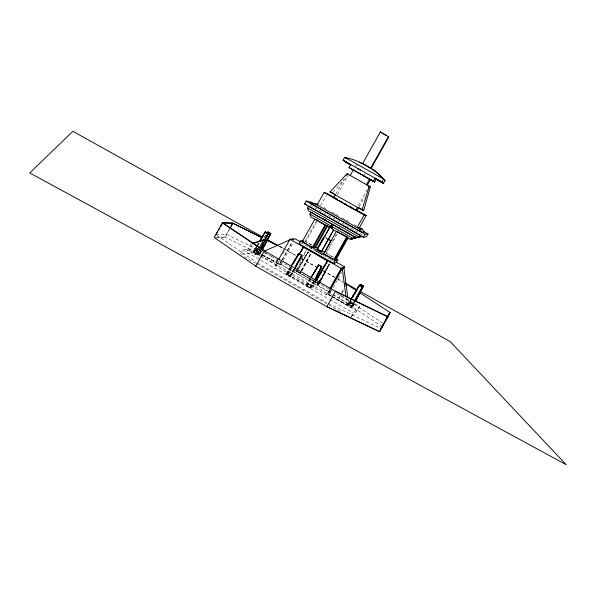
<?xml version="1.0" encoding="UTF-8"?>
<svg xmlns="http://www.w3.org/2000/svg" width="596" height="596" viewBox="0 0 596 596"><rect width="100%" height="100%" fill="white"/><g stroke="black" fill="none" stroke-linecap="round" stroke-linejoin="round"><path stroke-width="0.45" stroke-dasharray="2.98 2.23" d="M318.949 284.136L296.175 271.061L318.89 284.158L320 282.027M296.987 269.429L306.299 250.625M257.897 254.149L260.176 249.679M259.655 249.739L257.323 254.231L260.415 253.807L261.897 250.909M294.67 269.392L290.513 276.723L294.163 269.697M302.112 270.651L310.859 253.605L308.087 252.034L296.108 271.202M314.435 280.992L310.889 287.898L306.359 285.387M319.791 282.4L329.379 263.708M320.343 281.871L319.255 283.994L317.251 284.925L319.151 281.543M354.501 302.179L351.461 307.812L332.277 296.89M350.97 299.967L348.355 304.243L352.705 306.649L354.426 303.535M351.461 307.812L354.262 302.395M352.661 306.694L354.963 302.239M259.856 253.881L261.368 250.968M301.293 271.59L300.272 273.564L300.689 273.43L296.54 271.068L294.148 271.783M301.718 270.778L310.859 253.605L301.293 270.629M314.122 281.051L310.471 288.091L312.714 287.048L315.843 281.476M320.79 280.5L329.446 264.147L328.061 263.358M216.825 237.35L224.848 237.066L229.199 229.304M229.356 229.639L225.109 237.223L215.35 237.573M240.613 253.672L242.706 249.933L257.36 248.413L260.579 250.245M259.722 249.903L257.092 254.589L255.297 254.835L247.422 250.35L251.207 243.593M247.422 250.35L249.292 250.149L253.039 243.459M253.821 252.168L257.457 245.679M257.912 244.867L258.828 243.243M254.209 252.123L257.845 245.641M258.299 244.837L259.208 243.213M257.36 248.413L255.036 252.555L241.067 254.313M256.407 251.855L258.649 247.854M256.779 251.803L258.575 248.614M255.297 254.835L258.835 248.525M256.697 253.807L259.424 248.934M257.077 253.754L259.349 249.709M259.238 253.464L260.586 251.065M259.61 253.412L260.959 251.02M277.416 259.618L276.075 262.009L224.848 237.066M277.296 260.05L276.157 262.084L339.117 297.881L341.366 293.88M329.685 290.178L327.457 294.148L326.362 294.804L275.173 265.66L277.863 260.862M279.36 260.363L276.633 265.22L260.541 256.056M283.003 253.874L284.366 251.445M281.699 260.504L279.397 264.609L263.574 255.602M282.139 259.714L291.921 242.296M279.539 264.684L281.789 260.675M282.236 259.871L292.144 242.229M275.173 265.66L281.059 264.348L293.545 242.11M320.536 205.672L326.407 195.212M305.152 240.985L317.199 219.537M286.877 274.585L290.945 267.343M287.205 274.48L291.265 267.261M316.789 221.98L305.726 241.685L311.835 245.15M288.643 273.333L291.34 268.528M291.466 268.505L288.725 273.393L286.05 274.182L290.595 276.7M335.764 194.02L343.959 179.418M293.917 269.034L289.85 276.276L290.252 276.149M290.17 276.171L294.23 268.952M337.366 194.601L348.124 175.447M294.148 271.798L295.042 270.204M299.46 262.315L306.202 250.335M355.38 166.336L356.192 164.883M296.875 271.575L307.819 252.078L310.598 253.65L299.646 273.147M298.522 269.057L308.087 252.034L298.186 268.356M356.736 166.381L357.54 164.943M306.821 285.938L310.889 278.69M307.104 285.812L311.164 278.585M326.377 251.944L330.4 244.785M332.188 241.603L337.999 231.27M337.403 233.625L326.317 253.352L333.976 257.695M309.801 287.637L313.868 280.388M313.69 281.081L309.726 287.667M358.263 205.687L367.494 189.26M312.855 287.116L316.014 281.506M359.09 206.819L364.484 197.231M319.478 280.954L330.214 261.853M330.661 261.055L331.555 259.461M318.257 283.741L319.575 281.394M320.015 280.612L329.23 264.214L326.444 262.642M318.502 283.629L329.446 264.147L320.708 281.163L319.121 280.262M326.362 294.804L329.476 289.261M330.028 289.984L327.599 294.23L331.503 296.45M329.335 293.023L330.691 290.61M330.825 290.714L329.476 293.105L331.875 294.469M327.807 293.94L330.37 292.405L331.272 290.811M333.06 287.63L341.568 272.491M340.517 295.109L338.982 297.829L382.252 326.668M341.828 292.778L344.011 288.896M341.813 293.083L344.063 289.082M350.955 300.205L348.101 305.495M349.114 304.608L351.379 300.593M351.104 301.241L349.07 304.653M350.776 307.357L354.046 301.71M351.99 306.247L354.419 302.068M351.163 316.662L353.279 312.9L359.544 306.538L337.016 293.724M351.379 316.744L357.198 310.702L359.544 306.538M256.183 247.407L253.591 251.698L253.002 251.773L257.122 245.06M256.652 246.632L258.999 242.751M257.852 248.606L257.316 248.659L255.602 251.46L256.168 251.393L257.852 248.606L261.085 250.447M264.751 237.186L266.136 234.899M314.859 281.401L310.889 287.898L286.549 274.041L290.721 267.15M310.456 278.734L306.001 285.544L310.546 288.062M347.379 305.077L350.522 299.915M346.097 297.739L347.088 305.323L348.63 304.005L350.753 300.526M286.05 274.182L290.654 266.673M306.001 285.544L310.084 278.883M347.088 305.323L350.269 300.131M257.591 244.285L258.545 242.736M263.872 237.968L265.741 234.913M286.549 274.041L290.595 267.597M333.037 192.128L347.379 175.991M348.6 303.804L347.066 305.115L332.531 296.845M318.964 284.024L317.333 284.784L318.562 283.599M257.323 254.231L262.56 251.914M260.415 253.807L257.509 254.142M306.746 285.968L307.171 285.782M314.718 281.789L319.255 283.994L316.416 282.444M299.572 273.169L299.997 273.035M292.092 273.676L292.547 273.542L287.846 271.255M286.795 274.607L288.807 273.244L286.646 273.884L310.985 287.741M296.801 271.597L297.233 271.463M323.516 254.909L322.92 255.036L315.835 251.02L318.324 252.153M256.6 253.821L257.174 253.74M259.148 253.479L259.707 253.404M253.725 252.183L254.306 252.108M256.31 251.862L256.876 251.795M300.712 243.652L302.425 243.473L333.79 261.249M216.11 234.668L226.674 234.429L273.497 257.33M363.851 174.121L365.586 174.747M325.468 237.58L327.115 238.363M328.463 303.506L379.272 327.733M282.854 248.055L278.742 246.006L282.929 248.115M278.585 245.932L295.661 255.446M301.353 258.619L317.608 267.678M323.3 270.852L336.308 278.101M337.127 278.555L342.812 281.729M261.92 254.708L279.472 264.468L262.173 254.619M323.702 207.378L326.116 208.734M331.875 212.064L335.116 213.89M335.757 214.173L338.163 215.529M342.402 218.002L345.643 219.827M346.202 220.058L348.608 221.414M354.233 224.588L356.639 225.944M310.069 205.069L362.711 234.891M325.401 237.692L326.973 238.579M304.824 241.089L312.066 245.187M326.541 253.389L333.782 257.494M309.123 246.99L315.507 250.603M318.696 252.413L323.479 255.125M285.298 249.381L295.854 255.393M301.472 258.567L317.616 267.753M323.255 270.957L334.632 277.393M337.768 279.196L342.722 281.99M318.778 280.411L320.365 281.312M264.602 252.533L267.82 254.365M271.038 256.191L313.682 280.448M316.901 282.28L332.188 290.975M257.316 248.659L260.69 250.581M296.465 271.091L300.615 273.452M315.031 281.655L315.724 282.05M281.059 264.348L330.37 292.405M256.168 251.393L262.784 255.155M332.672 294.923L352.921 306.448M256.079 251.4L260.318 253.821M348.585 304.042L352.877 306.486M255.602 251.46L259.945 253.866M253.494 251.713L259.856 255.304M260.661 255.758L331.45 296.056M332.255 296.51L357.198 310.702M331.719 296.383L327.681 294.089L331.577 296.324M253.099 251.758L257.412 254.216M351.506 307.767L332.352 296.771M253.002 251.773L259.737 255.602M249.292 250.149L257.092 254.589M286.467 274.063L290.915 276.596M242.706 249.933L329.066 299.11M329.871 299.572L353.279 312.9M257.651 263.164L326.854 302.589M244.226 256.72L255.52 263.156M256.332 263.618L341.858 312.356M341.285 295.623L382.788 323.188M216.862 235.189L256.138 262.128M319.985 252.905L322.19 254.507M348.012 299.267L348.63 304.005M353.972 304.422L349.554 302.284L353.972 304.422M353.257 304.601L348.839 302.47L353.257 304.601M311.969 285.789L307.253 283.502L311.976 285.789M258.94 252.101L254.216 249.799L258.94 252.101"/><path stroke-width="0.89" d="M370.317 186.846L347.148 173.734L329.99 191.912L362.063 209.956L363.769 210.425L370.317 186.846L369.252 186.131L368.373 187.695M362.063 209.956L369.252 186.131M260.594 248.867L268.438 233.513L265.198 231.889L259.022 241.961M262.3 250.111L270.808 233.461L267.976 231.859L266.68 233.386M295.095 268.565L301.889 255.311L298.618 253.672L291.124 265.905M314.844 280.195L321.818 266.621L318.577 265.004L311.03 277.341M354.918 301.375L362.413 286.84L359.5 285.186L350.746 299.348M355.656 301.151L363.448 286.028L360.58 284.396L359.477 286.058M354.687 301.583L362.413 286.84L354.747 300.295M355.38 301.434L363.448 286.028L357.868 295.795M260.072 248.927L263.439 242.438L262.531 244.04M264.706 240.009L268.438 233.513L264.803 239.994M261.778 250.171L270.808 233.461L266.777 240.642M294.983 268.103L301.889 255.311L296.48 264.937M314.949 279.457L321.818 266.621L317.303 274.652M255.937 266.218L214.15 237.446L222.382 222.755L264.341 250.871L255.766 266.159L326.839 306.664L379.563 331.674L390.201 312.565L359.768 292.785M379.563 331.674L390.201 312.565M382.684 325.304L380.941 328.53L389.911 312.416L385.828 319.665M380.427 329.357L381.969 326.519M216.11 234.668L217.86 231.539M218.739 229.967L219.619 228.402M220.498 226.838L222.695 222.919L232.939 223.247L262.098 237.752M230.943 226.197L232.678 223.09L261.473 237.417M229.81 228.842L232.939 223.247M260.191 240.814L265.198 231.889L268.073 233.52L264.438 240.009M266.717 233.461L267.619 231.859L270.457 233.468L265.518 242.267M259.282 247.735L263.708 239.845L265.421 239.748L260.161 249.121M261.935 248.666L264.624 243.868M363.195 231.315L368.03 234.042L366.436 236.873L363.418 237.171L304.586 203.981L306.24 201.038L311.648 202.253L314.062 203.616M278.764 259.267L289.984 239.272L295.325 238.929L300.727 241.991M307.566 207.944L308.601 206.112L359.939 235.077L358.904 236.917L356.214 237.752L308.46 210.798L307.566 207.944L358.904 236.917L361.712 236.664L356.214 237.752M331.741 226.413L328.575 227.001L310.851 216.996L309.905 214.12L310.933 212.295L312.23 212.481M317.117 204.95L324.097 192.515L327.316 193.596L337.038 199.071M303.178 240.702L300.63 240.911L298.998 243.824L333.641 263.469L336.196 262.62L337.798 259.774L336.189 258.858M302.232 241.715L314.911 219.127L325.088 224.878L312.393 247.482L302.232 241.715L303.23 241.626L304.787 242.512M293.202 263.328L298.618 253.672L301.591 255.364L295.273 266.628M296.219 258.44L298.924 253.62L292.651 263.968M299.877 253.322L303.476 246.923M300.339 252.704L303.446 247.176L327.465 260.795L316.29 280.679M354.56 170.866L349.018 167.506L350.657 164.593L343.05 160.235L344.689 157.307C360.17 160.659 374.593 168.594 385.083 180.543L383.481 183.389L375.428 178.882M335.31 194.825L333.671 197.738L355.752 210.157L357.034 210.485L358.643 207.617L357.384 207.252L355.752 210.157M346.239 175.358L347.148 173.734L348.571 174.65M350.239 175.485L353.339 169.964L374.579 182.078L376.188 179.217L375.115 178.286L373.476 181.206L349.018 167.506M325.923 224.915L313.325 247.347L312.393 247.482M313.191 246.58L314.733 247.452L327.234 225.199M327.621 226.026L315.656 247.318L314.733 247.452M380.419 131.843L362.517 163.729L371.01 168.631L388.823 136.931L380.419 131.843L380.747 132.439M317.161 248.651L323.822 236.798M333.708 230.041L321.616 251.557L317.243 249.337L329.819 226.964L331.987 228.104M317.243 249.337L318.495 247.69M319.389 246.096L320.283 244.502M321.177 242.907L323.866 238.124M324.76 236.53L325.654 234.936M326.548 233.341L329.238 228.566M354.866 237.059L354.173 238.258L350.21 239.22L332.374 229.147L331.51 226.324L332.538 224.491L333.73 224.558M321.274 251.624L333.402 230.041M370.623 168.258L388.54 136.365M324.254 252.667L330.914 240.814L327.934 238.758M336.368 231.434L323.74 253.911L333.931 259.685L334.699 259.461L347.237 237.141L346.567 237.201L333.931 259.685M313.6 273.862L318.577 265.004L321.564 266.703L316.133 276.365M317.035 268.14L318.838 264.929L311.388 277.2M370.377 179.687L367.307 185.14L366.488 184.596L369.595 179.076L374.579 182.078L367.97 178.331M316.461 280.709L327.718 260.668M347.602 237.737L335.533 259.215L336.271 258.999L348.258 237.677M333.641 263.469L335.28 260.541L337.798 259.774M366.22 215.491L364.156 215.059L357.153 227.516L359.418 227.59L366.22 215.491L355.678 209.561M355.186 236.456L353.912 236.56L352.884 238.393L350.21 239.22M354.195 238.258L351.551 239.07L355.44 238.132L356.11 236.947M329.923 288.471L341.24 268.334L344.704 266.919L336.196 262.091M330.579 288.591L342.186 267.947M330.407 289.239L342.484 267.827M342.901 268.893L343.81 267.284M343.81 268.513L344.704 266.919M363.418 237.171L365.08 234.221L368.03 234.042M326.839 306.664L335.466 291.317L387.914 316.841M345.762 285.782L346.634 284.232L356.684 290.774L355.223 293.016M352.281 297.858L359.5 285.186L350.999 299.14M359.515 286.125L360.424 284.515L363.299 286.147M359.679 286.005L360.58 284.396L359.649 285.931M355.32 300.466L357.578 296.45M382.364 325.811L383.161 324.403M260.407 240.419L263.685 234.988M315.344 280.612L327.465 260.795M352.862 296.875L353.808 295.333M292.077 265.242L294.059 262.098M295.042 260.526L296.033 258.955M298.507 255.028L303.446 247.176M264.244 251.177L290.349 239.659M328.575 227.001L331.22 226.16L332.248 224.327L310.933 212.295M331.957 226.666L330.594 227.076L331.607 227.076M252.041 243.347L263.708 239.845M253.039 243.459L257.465 242.132M259.23 241.603L265.421 239.748M355.44 238.132L352.884 238.393L331.51 226.324M347.319 236.999L336.449 231.285M291.191 239.287L293.701 239.13M318.085 204.205L310.248 203.176L361.593 232.135L364.305 232.053L362.264 229.117L359.053 227.307M314.099 203.333L359.783 229.088L362.264 229.117M338.498 227.642L339.228 227.657M222.382 222.755L232.678 223.09M304.586 203.981L306.411 204.346M310.248 203.176L311.782 203.504M329.99 191.912L331.622 192.508M326.735 306.575L379.272 331.495M335.362 291.228L387.623 316.662M267.231 240.277L277.922 245.597M267.097 240.24L277.93 245.626M376.188 179.217L383.481 183.389L381.984 182.033L343.05 160.235L350.53 164.869M375.115 178.286L381.984 182.033L383.63 179.105L344.689 157.307L345.963 158.327M381.559 132.886L386.402 135.583M262.322 236.865L72.883 131.284L29.8 172.959L566.2 464.716L450.136 341.545L359.887 291.243M267.202 239.585L277.773 245.477M345.255 283.085L357.451 289.887M359.15 162.075L361.563 163.423M372.008 169.271L375.219 171.067L385.083 180.543M358.069 168.795L360.386 170.098M345.635 162.201L350.47 164.906M362.346 175.187L364.171 176.245M332.441 192.806L334.058 193.715M359.127 207.81L363.769 210.425M335.317 198.259L336.926 199.161M340.137 200.971L342.551 202.335M344.965 203.69L346.574 204.599M349.792 206.41L352.206 207.766M355.425 209.576L357.034 210.485M324.097 192.515L364.156 215.059M306.24 201.038L365.08 234.221M324.068 219.105L325.625 219.976M323.226 219.015L325.572 220.341M346.35 232.075L348.705 233.401M332.538 224.491L353.912 236.56M309.905 214.12L331.22 226.16L329.677 227.031L328.173 226.189M332.546 228.335L330.132 226.972L332.359 228.335M329.819 226.964L332.24 228.328M327.763 239.026L330.914 240.814M315.284 247.012L317.69 248.376M321.713 250.655L324.932 252.48M317.601 249.277L321.616 251.557M300.63 240.911L335.28 260.541M289.984 239.272L341.24 268.334M359.336 285.305L362.249 286.959M345.024 283.316L346.768 284.285M264.341 250.871L335.466 291.317M222.695 222.919L264.512 250.938M353.339 169.964L354.315 170.687M374.497 170.352L375.219 171.067M359.783 229.088L361.593 232.135M347.773 297.456L343.847 267.552L342.223 268.222L345.978 296.815M265.563 231.881L264.654 233.505L265.563 231.881"/></g></svg>
